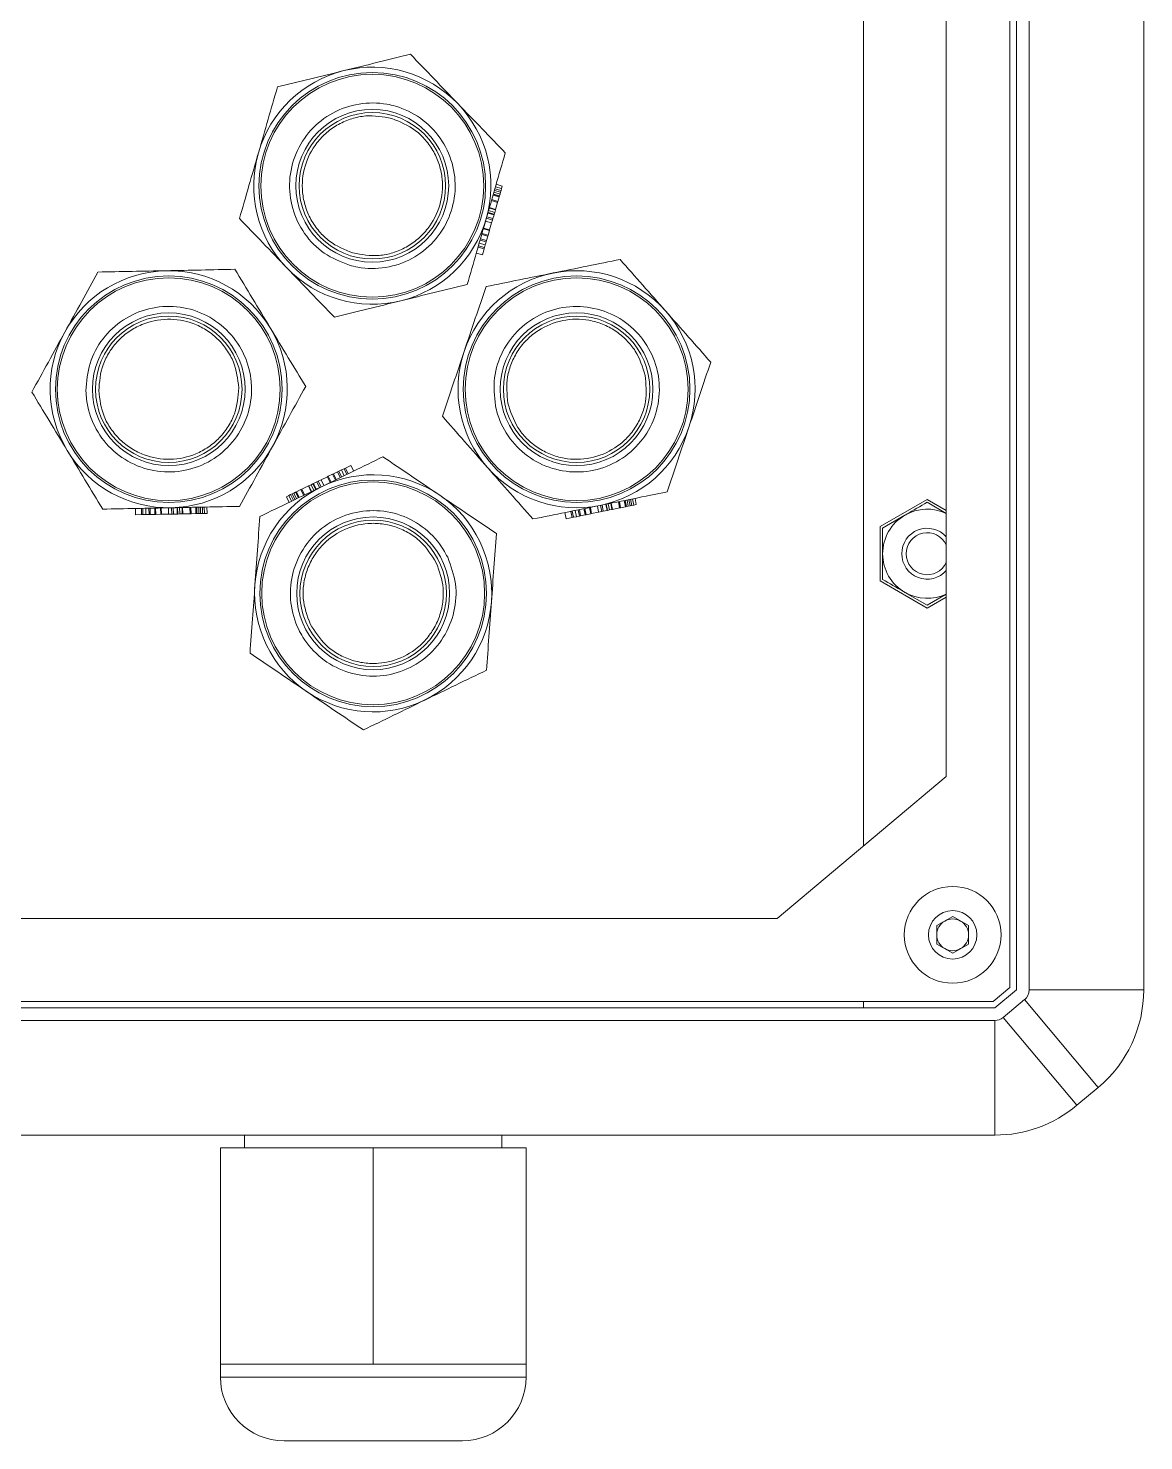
# Model space of a CAD drawing. Header units: millimetres. Extents: x -1 to 210, y -19 to 296.
# Drawn here: x 77.7 to 165.2, y -18.9 to 92 of the extents above; entities that cross this region are included whole.
import ezdxf

# ---------------------------------------------------------------- set-up
doc = ezdxf.new("R2010")
doc.units = ezdxf.units.MM

msp = doc.modelspace()

# ---------------------------------------------------------------- linework, layer by layer
at = {"color": 7, "linetype": 'Continuous', "lineweight": 15}
for p, q in [((143.24, 27.79), (143.24, 124.15)), ((149.74, 33.24), (149.74, 122.1)), ((154.74, 16.68), (154.74, 120.28)), ((155.24, 16.48), (155.24, 119.78)), ((156.24, 16.48), (156.24, 112.84)), ((165.24, 112.84), (165.24, 16.48)), ((114.16, 78.91), (114.64, 78.78)), ((114.65, 78.83), (114.17, 78.97)), ((114.66, 78.85), (114.18, 78.98)), ((114.7, 78.99), (114.22, 79.13)), ((114.74, 79.13), (114.26, 79.27)), ((114.78, 79.27), (114.3, 79.41)), ((114.82, 79.42), (114.34, 79.56)), ((114.88, 79.62), (114.4, 79.76)), ((114.64, 78.78), (114.53, 78.41)), ((114.64, 78.78), (114.65, 78.83)), ((114.65, 78.83), (114.66, 78.85)), ((114.66, 78.85), (114.7, 78.99)), ((114.7, 78.99), (114.74, 79.13)), ((114.74, 79.13), (114.78, 79.27)), ((114.78, 79.27), (114.82, 79.42)), ((114.88, 79.62), (114.82, 79.42)), ((113.8, 77.69), (114.28, 77.55)), ((113.86, 77.88), (114.34, 77.75)), ((113.87, 77.92), (114.35, 77.78)), ((114.51, 78.33), (114.03, 78.47)), ((114.05, 78.55), (114.53, 78.41)), ((114.34, 77.75), (114.28, 77.55)), ((114.34, 77.75), (114.35, 77.78)), ((114.51, 78.33), (114.35, 77.78)), ((114.51, 78.33), (114.53, 78.41)), ((114.04, 76.72), (113.56, 76.85)), ((114.11, 76.95), (113.63, 77.09)), ((114.14, 77.08), (113.66, 77.21)), ((113.75, 77.5), (114.23, 77.36)), ((113.76, 77.54), (114.24, 77.4)), ((114.04, 76.72), (113.88, 76.17)), ((114.11, 76.95), (114.04, 76.72)), ((114.14, 77.08), (114.11, 76.95)), ((114.23, 77.36), (114.14, 77.08)), ((114.23, 77.36), (114.24, 77.4)), ((114.28, 77.55), (114.24, 77.4)), ((113.64, 75.34), (113.16, 75.48)), ((113.74, 75.68), (113.26, 75.82)), ((113.28, 75.89), (113.76, 75.75)), ((113.39, 76.26), (113.87, 76.12)), ((113.4, 76.31), (113.88, 76.17)), ((113.64, 75.34), (113.74, 75.68)), ((113.74, 75.68), (113.76, 75.75)), ((113.87, 76.12), (113.76, 75.75)), ((113.87, 76.12), (113.88, 76.17)), ((113.32, 74.21), (112.84, 74.35)), ((113.45, 74.68), (112.97, 74.81)), ((113.48, 74.78), (113, 74.92)), ((113.06, 75.14), (113.54, 75)), ((113.61, 75.23), (113.13, 75.37)), ((113.32, 74.21), (113.45, 74.68)), ((113.45, 74.68), (113.48, 74.78)), ((113.48, 74.78), (113.54, 75)), ((113.54, 75), (113.61, 75.23)), ((113.61, 75.23), (113.64, 75.34)), ((100.65, 56.54), (101.16, 56.79)), ((101.21, 56.82), (101.16, 56.79)), ((101.37, 56.34), (101.16, 56.79)), ((101.21, 56.82), (101.55, 56.98)), ((101.43, 56.37), (101.21, 56.82)), ((101.62, 57.02), (101.55, 56.98)), ((101.77, 56.53), (101.55, 56.98)), ((101.94, 57.17), (101.62, 57.02)), ((101.62, 57.02), (101.84, 56.57)), ((102.04, 57.22), (101.94, 57.17)), ((101.94, 57.17), (102.16, 56.72)), ((102.25, 57.32), (102.04, 57.22)), ((102.04, 57.22), (102.25, 56.77)), ((102.46, 57.42), (102.25, 57.32)), ((102.47, 56.87), (102.25, 57.32)), ((102.56, 57.47), (102.46, 57.42)), ((102.46, 57.42), (102.68, 56.97)), ((102.99, 57.68), (102.56, 57.47)), ((102.56, 57.47), (102.78, 57.02)), ((102.99, 57.68), (103.21, 57.23)), ((98.51, 55.51), (98.38, 55.45)), ((98.65, 55.58), (98.51, 55.51)), ((98.51, 55.51), (98.73, 55.06)), ((98.65, 55.58), (98.87, 55.13)), ((98.67, 55.58), (98.65, 55.58)), ((98.72, 55.61), (98.67, 55.58)), ((98.67, 55.58), (98.88, 55.13)), ((98.72, 55.61), (99.06, 55.78)), ((98.94, 55.16), (98.72, 55.61)), ((99.14, 55.81), (99.06, 55.78)), ((99.28, 55.33), (99.06, 55.78)), ((99.14, 55.81), (99.65, 56.06)), ((99.14, 55.81), (99.36, 55.36)), ((99.68, 56.08), (99.65, 56.06)), ((99.87, 55.61), (99.65, 56.06)), ((99.68, 56.08), (99.87, 56.16)), ((99.9, 55.63), (99.68, 56.08)), ((99.87, 56.16), (100.01, 56.23)), ((100.09, 55.71), (99.87, 56.16)), ((100.05, 56.25), (100.01, 56.23)), ((100.23, 55.78), (100.01, 56.23)), ((100.05, 56.25), (100.31, 56.38)), ((100.27, 55.8), (100.05, 56.25)), ((100.31, 56.38), (100.43, 56.44)), ((100.31, 56.38), (100.53, 55.93)), ((100.43, 56.44), (100.65, 56.54)), ((100.43, 56.44), (100.65, 55.99)), ((100.65, 56.54), (100.87, 56.09)), ((89.34, 54.36), (89.35, 53.86)), ((89.38, 54.36), (89.39, 53.86)), ((89.54, 54.37), (89.55, 53.87)), ((89.74, 54.37), (89.75, 53.87)), ((89.78, 54.37), (89.79, 53.87)), ((90.36, 53.88), (90.35, 54.38)), ((90.43, 54.38), (90.44, 53.88)), ((90.81, 54.39), (90.82, 53.89)), ((90.88, 53.89), (90.87, 54.39)), ((90.9, 53.89), (90.89, 54.39)), ((91.05, 53.9), (91.04, 54.4)), ((91.19, 53.9), (91.18, 54.4)), ((91.34, 53.9), (91.33, 54.4)), ((91.49, 53.91), (91.48, 54.41)), ((91.7, 53.91), (91.69, 54.41)), ((97.93, 55.22), (98.12, 55.31)), ((97.93, 55.22), (98.15, 54.77)), ((98.26, 55.38), (98.12, 55.31)), ((98.12, 55.31), (98.33, 54.86)), ((98.38, 55.45), (98.26, 55.38)), ((98.26, 55.38), (98.48, 54.93)), ((98.38, 55.45), (98.6, 55)), ((121.73, 54.37), (121.83, 53.88)), ((121.79, 54.38), (121.89, 53.89)), ((122.44, 54), (122.34, 54.49)), ((122.68, 54.05), (122.58, 54.54)), ((122.81, 54.08), (122.71, 54.57)), ((123, 54.63), (123.1, 54.14)), ((123.04, 54.63), (123.14, 54.14)), ((123.19, 54.67), (123.29, 54.18)), ((123.39, 54.71), (123.49, 54.22)), ((123.43, 54.71), (123.53, 54.22)), ((124.09, 54.34), (123.99, 54.83)), ((124.07, 54.84), (124.17, 54.35)), ((124.54, 54.43), (124.17, 54.35)), ((124.45, 54.92), (124.54, 54.43)), ((124.6, 54.44), (124.5, 54.93)), ((124.62, 54.44), (124.52, 54.93)), ((124.54, 54.43), (124.6, 54.44)), ((124.6, 54.44), (124.62, 54.44)), ((124.62, 54.44), (124.77, 54.47)), ((124.77, 54.47), (124.67, 54.96)), ((124.77, 54.47), (124.91, 54.5)), ((124.91, 54.5), (124.81, 54.99)), ((124.91, 54.5), (125.05, 54.53)), ((125.05, 54.53), (124.95, 55.02)), ((125.05, 54.53), (125.2, 54.56)), ((125.2, 54.56), (125.1, 55.05)), ((125.4, 54.6), (125.2, 54.56)), ((125.4, 54.6), (125.31, 55.09)), ((148.24, 55.01), (144.54, 52.87)), ((149.74, 54.14), (148.24, 55.01)), ((148.24, 54.78), (149.74, 53.91)), ((86.08, 53.8), (86.07, 54.3)), ((86.08, 53.8), (86.56, 53.81)), ((86.56, 53.81), (86.55, 54.31)), ((86.56, 53.81), (86.66, 53.81)), ((86.66, 53.81), (86.65, 54.31)), ((86.66, 53.81), (86.9, 53.81)), ((86.89, 54.31), (86.9, 53.81)), ((86.9, 53.81), (87.14, 53.82)), ((87.14, 53.82), (87.13, 54.32)), ((87.14, 53.82), (87.24, 53.82)), ((87.24, 53.82), (87.23, 54.32)), ((87.24, 53.82), (87.6, 53.83)), ((87.6, 53.83), (87.59, 54.33)), ((87.6, 53.83), (87.67, 53.83)), ((87.66, 54.33), (87.67, 53.83)), ((88.06, 53.84), (87.67, 53.83)), ((88.05, 54.34), (88.06, 53.84)), ((88.06, 53.84), (88.11, 53.84)), ((88.1, 54.34), (88.11, 53.84)), ((88.68, 53.85), (88.11, 53.84)), ((88.68, 53.85), (88.67, 54.35)), ((88.92, 53.85), (88.68, 53.85)), ((88.92, 53.85), (88.91, 54.35)), ((89.05, 53.86), (88.92, 53.85)), ((89.05, 53.86), (89.04, 54.36)), ((89.35, 53.86), (89.05, 53.86)), ((89.35, 53.86), (89.39, 53.86)), ((89.55, 53.87), (89.39, 53.86)), ((89.75, 53.87), (89.55, 53.87)), ((89.75, 53.87), (89.79, 53.87)), ((90.36, 53.88), (89.79, 53.87)), ((90.36, 53.88), (90.44, 53.88)), ((90.82, 53.89), (90.44, 53.88)), ((90.82, 53.89), (90.88, 53.89)), ((90.88, 53.89), (90.9, 53.89)), ((90.9, 53.89), (91.05, 53.9)), ((91.05, 53.9), (91.19, 53.9)), ((91.19, 53.9), (91.34, 53.9)), ((91.34, 53.9), (91.49, 53.91)), ((91.7, 53.91), (91.49, 53.91)), ((119.89, 53.49), (119.79, 53.98)), ((119.89, 53.49), (120.36, 53.58)), ((120.36, 53.58), (120.26, 54.07)), ((120.36, 53.58), (120.46, 53.6)), ((120.46, 53.6), (120.37, 54.09)), ((120.46, 53.6), (120.7, 53.65)), ((120.6, 54.14), (120.7, 53.65)), ((120.7, 53.65), (120.93, 53.7)), ((120.93, 53.7), (120.83, 54.19)), ((120.93, 53.7), (121.03, 53.72)), ((121.03, 53.72), (120.94, 54.21)), ((121.03, 53.72), (121.38, 53.79)), ((121.38, 53.79), (121.28, 54.28)), ((121.36, 54.29), (121.46, 53.8)), ((121.38, 53.79), (121.46, 53.8)), ((121.83, 53.88), (121.46, 53.8)), ((121.83, 53.88), (121.89, 53.89)), ((122.44, 54), (121.89, 53.89)), ((122.68, 54.05), (122.44, 54)), ((122.81, 54.08), (122.68, 54.05)), ((123.1, 54.14), (122.81, 54.08)), ((123.1, 54.14), (123.14, 54.14)), ((123.29, 54.18), (123.14, 54.14)), ((123.49, 54.22), (123.29, 54.18)), ((123.49, 54.22), (123.53, 54.22)), ((124.09, 54.34), (123.53, 54.22)), ((124.09, 54.34), (124.17, 54.35)), ((144.74, 52.76), (146.49, 53.77)), ((144.54, 52.87), (144.54, 48.6)), ((144.54, 48.6), (148.24, 46.46)), ((148.24, 46.69), (146.49, 47.7)), ((149.74, 47.56), (148.24, 46.69)), ((148.24, 46.46), (149.74, 47.33)), ((136.45, 22.09), (149.74, 33.24)), ((148.99, 21.53), (150.24, 22.25)), ((150.24, 22.25), (151.49, 21.53)), ((73.03, 22.09), (136.45, 22.09)), ((148.99, 20.08), (148.99, 21.53)), ((151.49, 21.53), (151.49, 20.08)), ((150.24, 19.36), (148.99, 20.08)), ((151.49, 20.08), (150.24, 19.36)), ((153.42, 15.58), (154.74, 16.68)), ((56.06, 15.58), (153.42, 15.58)), ((143.24, 15.08), (143.24, 15.58)), ((153.56, 15.08), (155.24, 16.48)), ((154.21, 14.31), (155.88, 15.72)), ((161.67, 8.82), (155.88, 15.72)), ((165.24, 16.48), (156.24, 16.48)), ((55.92, 15.08), (153.56, 15.08)), ((55.92, 14.08), (153.56, 14.08)), ((153.56, 5.08), (153.56, 14.08)), ((159.99, 7.42), (154.21, 14.31)), ((161.67, 8.82), (159.99, 7.42)), ((153.56, 5.08), (55.92, 5.08)), ((94.64, 5.08), (94.64, 4.08)), ((114.84, 4.08), (114.84, 5.08)), ((92.74, -12.92), (92.74, 4.08)), ((104.74, 4.08), (92.74, 4.08)), ((104.74, -12.92), (104.74, 4.08)), ((116.74, 4.08), (104.74, 4.08)), ((116.74, -12.92), (116.74, 4.08)), ((92.74, -12.92), (92.74, -13.92)), ((98.74, -12.92), (92.74, -12.92)), ((104.74, -12.92), (98.74, -12.92)), ((110.74, -12.92), (104.74, -12.92)), ((116.74, -12.92), (110.74, -12.92)), ((116.74, -13.92), (116.74, -12.92)), ((92.74, -13.92), (110.74, -13.92)), ((110.74, -13.92), (116.74, -13.92)), ((108.24, -18.92), (97.74, -18.92)), ((111.74, -18.92), (108.24, -18.92))]:
    msp.add_line(p, q, dxfattribs=at)
for centre, radius in [((104.67, 79.64), 8.9), ((104.67, 79.64), 8.75), ((104.67, 79.64), 6), ((104.67, 79.64), 5.75), ((88.69, 63.66), 8.9), ((88.69, 63.66), 8.75), ((120.71, 63.66), 8.9), ((120.71, 63.66), 8.75), ((88.69, 63.66), 6), ((88.69, 63.66), 5.75), ((120.71, 63.66), 6), ((120.71, 63.66), 5.75), ((104.74, 47.63), 8.9), ((104.74, 47.63), 8.75), ((104.74, 47.63), 6), ((104.74, 47.63), 5.75), ((150.24, 20.81), 3.8), ((150.24, 20.81), 1.9)]:
    msp.add_circle(centre, radius, dxfattribs=at)
for centre, radius, start, end in [((104.67, 79.64), 9.31, 43.857, 103.857), ((104.67, 79.64), 9.31, 103.857, 163.857), ((104.67, 79.64), 9.31, 343.857, 43.857), ((104.67, 79.64), 9.31, 163.857, 223.857), ((104.67, 79.64), 9.31, 283.857, 343.857), ((88.69, 63.66), 9.31, 91.1546, 151.1546), ((88.69, 63.66), 9.31, 31.1546, 91.1546), ((104.67, 79.64), 9.31, 223.857, 283.857), ((120.71, 63.66), 9.31, 101.4067, 161.4067), ((120.71, 63.66), 9.31, 41.4067, 101.4067), ((120.71, 63.66), 9.31, 341.4067, 41.4067), ((88.69, 63.66), 9.31, 151.1546, 211.1546), ((88.69, 63.66), 9.31, 331.1546, 31.1546), ((120.71, 63.66), 9.31, 161.4067, 221.4067), ((120.71, 63.66), 9.31, 281.4067, 341.4067), ((88.69, 63.66), 9.31, 211.1546, 271.1546), ((88.69, 63.66), 9.31, 271.1546, 331.1546), ((104.74, 47.63), 9.31, 55.8742, 115.8742), ((120.71, 63.66), 9.31, 221.4067, 281.4067), ((104.74, 47.63), 9.31, 115.8742, 175.8742), ((104.74, 47.63), 9.31, 355.8742, 55.8742), ((148.24, 50.74), 3.5, 120, 180), ((148.24, 50.74), 3.5, 64.6231, 120), ((148.24, 50.74), 2, 41.4096, 318.5904), ((148.24, 50.74), 1.65, 24.62, 335.38), ((148.24, 50.74), 3.5, 180, 240), ((104.74, 47.63), 9.31, 175.8742, 235.8742), ((148.24, 50.74), 3.5, 240, 295.3769), ((104.74, 47.63), 9.31, 295.8742, 355.8742), ((104.74, 47.63), 9.31, 235.8742, 295.8742), ((150.24, 20.81), 1.25, 120, 180), ((150.24, 20.81), 1.25, 60, 120), ((150.24, 20.81), 1.25, 0, 60), ((150.24, 20.81), 1.25, 180, 240), ((150.24, 20.81), 1.25, 300, 0), ((150.24, 20.81), 1.25, 240, 300), ((155.24, 16.48), 1, 310, 0), ((155.24, 16.48), 10, 310, 0), ((153.56, 15.08), 1, 270, 310), ((153.56, 15.08), 10, 270, 310), ((97.74, -13.92), 5, 180, 270), ((111.74, -13.92), 5, 270, 0)]:
    msp.add_arc(centre, radius, start, end, dxfattribs=at)
for points, knots in [([(107.66, 89.97), (106.82, 89.76), (105.11, 89.34), (103.34, 88.9), (102.45, 88.68)], [0, 0, 0, 0, 0.495458, 1, 1, 1, 1]), ([(111.39, 86.09), (110.76, 86.74), (109.5, 88.06), (108.28, 89.33), (107.66, 89.97)], [0, 0, 0, 0, 0.4945105, 1, 1, 1, 1]), ([(102.45, 88.68), (101.57, 88.47), (99.8, 88.03), (98.09, 87.61), (97.23, 87.4)], [0, 0, 0, 0, 0.494511, 1, 1, 1, 1]), ([(97.23, 87.4), (96.98, 86.56), (96.49, 84.86), (95.99, 83.11), (95.73, 82.23)], [0, 0, 0, 0, 0.495458, 1, 1, 1, 1]), ([(102.87, 73.4), (102.19, 73.67), (100.82, 74.22), (99.26, 75.83), (98.3, 77.83), (98.06, 80.04), (98.57, 82.21), (99.76, 84.09), (101.51, 85.46), (103.61, 86.18), (105.33, 86.17), (106.97, 85.79), (108.52, 85.04), (110.09, 83.46), (111.05, 81.45), (111.29, 79.24), (110.78, 77.08), (109.59, 75.2), (107.84, 73.82), (105.74, 73.11), (104.01, 73.11), (103.09, 73.34), (102.87, 73.4)], [0, 0, 0, 0, 0.053686, 0.107372, 0.161059, 0.214745, 0.268431, 0.322117, 0.375804, 0.42949, 0.483176, 0.5, 0.553686, 0.607372, 0.661059, 0.714745, 0.768431, 0.822117, 0.875804, 0.92949, 0.983176, 1, 1, 1, 1]), ([(115.11, 82.22), (114.51, 82.85), (113.29, 84.12), (112.02, 85.43), (111.39, 86.09)], [0, 0, 0, 0, 0.495457, 1, 1, 1, 1]), ([(103.15, 74.36), (102.5, 74.62), (101.51, 75.03), (100.47, 76.04), (99.82, 76.97), (99.38, 78.01), (99.1, 79.43), (99.26, 81.21), (100.08, 82.8), (101.07, 83.85), (102, 84.5), (103.04, 84.93), (104.47, 85.24), (105.52, 85.05), (106.2, 84.93)], [0, 0, 0, 0, 0.1197284, 0.1841803, 0.2499999, 0.3158197, 0.3802715, 0.4999999, 0.6197283, 0.6841804, 0.7499999, 0.8158197, 0.8802715, 1, 1, 1, 1]), ([(106.2, 84.93), (106.85, 84.66), (107.84, 84.26), (108.88, 83.24), (109.53, 82.32), (109.97, 81.27), (110.25, 79.86), (110.09, 78.08), (109.27, 76.48), (108.28, 75.44), (107.35, 74.79), (106.31, 74.35), (104.88, 74.05), (103.83, 74.24), (103.15, 74.36)], [0, 0, 0, 0, 0.119728, 0.18418, 0.25, 0.31582, 0.380272, 0.5, 0.619728, 0.68418, 0.75, 0.81582, 0.880272, 1, 1, 1, 1]), ([(95.73, 82.23), (95.48, 81.37), (94.98, 79.62), (94.49, 77.92), (94.24, 77.07)], [0, 0, 0, 0, 0.494511, 1, 1, 1, 1]), ([(113.62, 77.06), (113.87, 77.92), (114.37, 79.67), (114.86, 81.36), (115.11, 82.22)], [0, 0, 0, 0, 0.49451, 1, 1, 1, 1]), ([(94.24, 77.07), (94.84, 76.44), (96.06, 75.17), (97.33, 73.86), (97.96, 73.19)], [0, 0, 0, 0, 0.495458, 1, 1, 1, 1]), ([(112.12, 71.89), (112.37, 72.73), (112.86, 74.42), (113.36, 76.17), (113.62, 77.06)], [0, 0, 0, 0, 0.495458, 1, 1, 1, 1]), ([(124.13, 73.85), (123.28, 73.68), (121.55, 73.33), (119.77, 72.97), (118.87, 72.79)], [0, 0, 0, 0, 0.495458, 1, 1, 1, 1]), ([(127.69, 69.82), (127.09, 70.49), (125.89, 71.86), (124.72, 73.18), (124.13, 73.85)], [0, 0, 0, 0, 0.49451, 1, 1, 1, 1]), ([(83.13, 72.86), (82.71, 72.1), (81.86, 70.55), (80.98, 68.96), (80.53, 68.15)], [0, 0, 0, 0, 0.495458, 1, 1, 1, 1]), ([(88.5, 72.97), (87.6, 72.95), (85.78, 72.91), (84.02, 72.88), (83.13, 72.86)], [0, 0, 0, 0, 0.4945107, 1, 1, 1, 1]), ([(93.88, 73.08), (93, 73.06), (91.24, 73.02), (89.42, 72.99), (88.5, 72.97)], [0, 0, 0, 0, 0.495458, 1, 1, 1, 1]), ([(96.66, 68.48), (96.19, 69.25), (95.25, 70.81), (94.34, 72.31), (93.88, 73.08)], [0, 0, 0, 0, 0.494511, 1, 1, 1, 1]), ([(97.96, 73.19), (98.59, 72.54), (99.85, 71.23), (101.07, 69.96), (101.69, 69.32)], [0, 0, 0, 0, 0.4945107, 1, 1, 1, 1]), ([(118.87, 72.79), (117.98, 72.61), (116.2, 72.25), (114.47, 71.9), (113.6, 71.72)], [0, 0, 0, 0, 0.494511, 1, 1, 1, 1]), ([(106.9, 70.6), (107.78, 70.82), (109.55, 71.26), (111.26, 71.68), (112.12, 71.89)], [0, 0, 0, 0, 0.494511, 1, 1, 1, 1]), ([(113.6, 71.72), (113.32, 70.9), (112.76, 69.23), (112.18, 67.5), (111.88, 66.63)], [0, 0, 0, 0, 0.495458, 1, 1, 1, 1]), ([(82.19, 63.53), (82.25, 64.26), (82.36, 65.73), (83.44, 67.69), (85.06, 69.21), (87.11, 70.09), (89.32, 70.26), (91.47, 69.67), (93.3, 68.41), (94.62, 66.62), (95.11, 64.97), (95.24, 63.29), (94.98, 61.59), (93.94, 59.63), (92.31, 58.12), (90.27, 57.23), (88.06, 57.07), (85.91, 57.65), (84.07, 58.91), (82.77, 60.7), (82.25, 62.35), (82.2, 63.3), (82.19, 63.53)], [0, 0, 0, 0, 0.053686, 0.107372, 0.161059, 0.214745, 0.268431, 0.322117, 0.375804, 0.42949, 0.483176, 0.5, 0.553686, 0.607372, 0.661059, 0.714745, 0.768431, 0.822117, 0.875804, 0.92949, 0.983176, 1, 1, 1, 1]), ([(101.69, 69.32), (102.53, 69.53), (104.24, 69.95), (106.01, 70.38), (106.9, 70.6)], [0, 0, 0, 0, 0.495458, 1, 1, 1, 1]), ([(114.34, 62.38), (114.26, 63.11), (114.11, 64.57), (114.83, 66.7), (116.15, 68.47), (118, 69.71), (120.16, 70.26), (122.37, 70.07), (124.4, 69.16), (126.01, 67.63), (126.8, 66.1), (127.22, 64.47), (127.27, 62.75), (126.6, 60.63), (125.26, 58.85), (123.41, 57.61), (121.26, 57.06), (119.04, 57.25), (117.01, 58.16), (115.41, 59.7), (114.61, 61.22), (114.39, 62.15), (114.34, 62.38)], [0, 0, 0, 0, 0.053686, 0.107372, 0.161059, 0.214745, 0.268431, 0.322117, 0.375804, 0.42949, 0.483176, 0.5, 0.553686, 0.607372, 0.661059, 0.714745, 0.768431, 0.822117, 0.875804, 0.92949, 0.983176, 1, 1, 1, 1]), ([(83.19, 63.55), (83.25, 64.24), (83.34, 65.31), (84, 66.6), (84.69, 67.5), (85.56, 68.23), (86.83, 68.92), (88.58, 69.29), (90.34, 68.99), (91.63, 68.35), (92.53, 67.66), (93.26, 66.79), (93.97, 65.52), (94.1, 64.46), (94.19, 63.77)], [0, 0, 0, 0, 0.119728, 0.18418, 0.25, 0.315819, 0.380271, 0.5, 0.619728, 0.68418, 0.75, 0.815819, 0.880271, 1, 1, 1, 1]), ([(115.32, 62.57), (115.25, 63.27), (115.15, 64.33), (115.57, 65.72), (116.09, 66.73), (116.81, 67.6), (117.94, 68.5), (119.59, 69.18), (121.38, 69.2), (122.77, 68.8), (123.77, 68.28), (124.64, 67.55), (125.57, 66.43), (125.89, 65.41), (126.1, 64.75)], [0, 0, 0, 0, 0.119728, 0.18418, 0.25, 0.31582, 0.380271, 0.5, 0.619728, 0.68418, 0.75, 0.815819, 0.880272, 1, 1, 1, 1]), ([(131.24, 65.79), (130.67, 66.44), (129.5, 67.76), (128.3, 69.13), (127.69, 69.82)], [0, 0, 0, 0, 0.495458, 1, 1, 1, 1]), ([(80.53, 68.15), (80.1, 67.36), (79.22, 65.77), (78.37, 64.22), (77.94, 63.44)], [0, 0, 0, 0, 0.494511, 1, 1, 1, 1]), ([(99.44, 63.88), (98.99, 64.62), (98.07, 66.13), (97.13, 67.69), (96.66, 68.48)], [0, 0, 0, 0, 0.495459, 1, 1, 1, 1]), ([(111.88, 66.63), (111.6, 65.78), (111.02, 64.05), (110.45, 62.38), (110.17, 61.54)], [0, 0, 0, 0, 0.494511, 1, 1, 1, 1]), ([(129.53, 60.69), (129.82, 61.55), (130.4, 63.27), (130.96, 64.94), (131.24, 65.79)], [0, 0, 0, 0, 0.494511, 1, 1, 1, 1]), ([(126.1, 64.75), (126.16, 64.06), (126.26, 62.99), (125.84, 61.6), (125.32, 60.6), (124.6, 59.72), (123.48, 58.82), (121.82, 58.14), (120.03, 58.12), (118.65, 58.52), (117.64, 59.05), (116.77, 59.77), (115.85, 60.89), (115.52, 61.91), (115.32, 62.57)], [0, 0, 0, 0, 0.119728, 0.18418, 0.25, 0.31582, 0.380271, 0.5, 0.619728, 0.68418, 0.75, 0.815819, 0.880272, 1, 1, 1, 1]), ([(77.94, 63.44), (78.39, 62.7), (79.3, 61.19), (80.25, 59.63), (80.72, 58.84)], [0, 0, 0, 0, 0.495459, 1, 1, 1, 1]), ([(94.19, 63.77), (94.13, 63.08), (94.04, 62.01), (93.38, 60.72), (92.69, 59.82), (91.82, 59.09), (90.55, 58.4), (88.8, 58.03), (87.04, 58.33), (85.75, 58.97), (84.85, 59.67), (84.12, 60.53), (83.41, 61.8), (83.28, 62.86), (83.19, 63.55)], [0, 0, 0, 0, 0.119728, 0.18418, 0.25, 0.315819, 0.380271, 0.5, 0.619728, 0.68418, 0.75, 0.815819, 0.880272, 1, 1, 1, 1]), ([(96.84, 59.17), (97.28, 59.96), (98.16, 61.55), (99.01, 63.1), (99.44, 63.88)], [0, 0, 0, 0, 0.494511, 1, 1, 1, 1]), ([(110.17, 61.54), (110.75, 60.88), (111.91, 59.56), (113.12, 58.19), (113.72, 57.5)], [0, 0, 0, 0, 0.495458, 1, 1, 1, 1]), ([(127.82, 55.6), (128.1, 56.43), (128.66, 58.1), (129.24, 59.82), (129.53, 60.69)], [0, 0, 0, 0, 0.495458, 1, 1, 1, 1]), ([(80.72, 58.84), (81.19, 58.07), (82.13, 56.52), (83.04, 55.01), (83.5, 54.24)], [0, 0, 0, 0, 0.494511, 1, 1, 1, 1]), ([(94.25, 54.46), (94.67, 55.23), (95.52, 56.77), (96.4, 58.36), (96.84, 59.17)], [0, 0, 0, 0, 0.495458, 1, 1, 1, 1]), ([(105.51, 58.35), (104.73, 57.97), (103.14, 57.2), (101.51, 56.4), (100.68, 56)], [0, 0, 0, 0, 0.495459, 1, 1, 1, 1]), ([(109.96, 55.33), (109.22, 55.84), (107.71, 56.86), (106.25, 57.85), (105.51, 58.35)], [0, 0, 0, 0, 0.4945107, 1, 1, 1, 1]), ([(113.72, 57.5), (114.32, 56.83), (115.52, 55.46), (116.69, 54.14), (117.28, 53.47)], [0, 0, 0, 0, 0.49451, 1, 1, 1, 1]), ([(100.68, 56), (99.87, 55.61), (98.23, 54.81), (96.64, 54.05), (95.84, 53.66)], [0, 0, 0, 0, 0.494511, 1, 1, 1, 1]), ([(122.55, 54.54), (123.43, 54.71), (125.22, 55.07), (126.94, 55.42), (127.82, 55.6)], [0, 0, 0, 0, 0.494511, 1, 1, 1, 1]), ([(88.88, 54.35), (89.78, 54.37), (91.6, 54.41), (93.36, 54.44), (94.25, 54.46)], [0, 0, 0, 0, 0.494511, 1, 1, 1, 1]), ([(114.41, 52.32), (113.69, 52.81), (112.23, 53.8), (110.72, 54.82), (109.96, 55.33)], [0, 0, 0, 0, 0.495458, 1, 1, 1, 1]), ([(117.28, 53.47), (118.14, 53.64), (119.86, 53.99), (121.65, 54.35), (122.55, 54.54)], [0, 0, 0, 0, 0.495458, 1, 1, 1, 1]), ([(146.49, 53.77), (146.53, 53.79), (147.12, 54.13), (147.7, 54.47), (148.24, 54.78)], [0, 0, 0, 0, 0.070174, 1, 1, 1, 1]), ([(83.5, 54.24), (84.38, 54.26), (86.14, 54.3), (87.96, 54.33), (88.88, 54.35)], [0, 0, 0, 0, 0.495458, 1, 1, 1, 1]), ([(95.84, 53.66), (95.78, 52.79), (95.65, 51.03), (95.52, 49.21), (95.46, 48.3)], [0, 0, 0, 0, 0.495457, 1, 1, 1, 1]), ([(110.59, 50.46), (110.84, 49.77), (111.35, 48.4), (111.19, 46.16), (110.35, 44.11), (108.87, 42.45), (106.92, 41.37), (104.73, 41), (102.54, 41.38), (100.59, 42.46), (99.45, 43.75), (98.64, 45.22), (98.16, 46.87), (98.28, 49.09), (99.13, 51.15), (100.61, 52.81), (102.56, 53.88), (104.75, 54.25), (106.95, 53.87), (108.88, 52.79), (110.04, 51.51), (110.48, 50.66), (110.59, 50.46)], [0, 0, 0, 0, 0.053686, 0.107373, 0.161059, 0.214745, 0.268431, 0.322117, 0.375804, 0.42949, 0.483176, 0.5, 0.553686, 0.607373, 0.661059, 0.714745, 0.768431, 0.822117, 0.875804, 0.92949, 0.983176, 1, 1, 1, 1]), ([(99.79, 45.23), (99.56, 45.88), (99.19, 46.89), (99.25, 48.34), (99.51, 49.44), (99.99, 50.47), (100.85, 51.62), (102.28, 52.69), (104.01, 53.16), (105.45, 53.12), (106.56, 52.86), (107.58, 52.38), (108.76, 51.52), (109.32, 50.62), (109.69, 50.03)], [0, 0, 0, 0, 0.119728, 0.18418, 0.25, 0.315819, 0.380271, 0.5, 0.619728, 0.68418, 0.75, 0.815819, 0.880271, 1, 1, 1, 1]), ([(114.03, 46.96), (114.09, 47.85), (114.22, 49.67), (114.35, 51.43), (114.41, 52.32)], [0, 0, 0, 0, 0.4945101, 1, 1, 1, 1]), ([(144.74, 50.74), (144.74, 50.92), (144.74, 51.6), (144.74, 52.27), (144.74, 52.76)], [0, 0, 0, 0, 0.268633, 1, 1, 1, 1]), ([(109.69, 50.03), (109.93, 49.37), (110.29, 48.36), (110.23, 46.91), (109.98, 45.81), (109.49, 44.78), (108.63, 43.63), (107.2, 42.56), (105.47, 42.09), (104.03, 42.13), (102.93, 42.39), (101.9, 42.87), (100.73, 43.73), (100.16, 44.64), (99.79, 45.23)], [0, 0, 0, 0, 0.119728, 0.18418, 0.25, 0.315819, 0.380271, 0.5, 0.619728, 0.68418, 0.75, 0.815819, 0.880271, 1, 1, 1, 1]), ([(144.74, 48.72), (144.74, 48.88), (144.74, 49.54), (144.74, 50.23), (144.74, 50.74)], [0, 0, 0, 0, 0.257552, 1, 1, 1, 1]), ([(95.46, 48.3), (95.39, 47.4), (95.26, 45.58), (95.13, 43.82), (95.07, 42.93)], [0, 0, 0, 0, 0.49451, 1, 1, 1, 1]), ([(146.49, 47.7), (146.45, 47.73), (145.86, 48.07), (145.28, 48.4), (144.74, 48.72)], [0, 0, 0, 0, 0.070176, 1, 1, 1, 1]), ([(113.64, 41.59), (113.7, 42.47), (113.83, 44.22), (113.96, 46.04), (114.03, 46.96)], [0, 0, 0, 0, 0.495457, 1, 1, 1, 1]), ([(95.07, 42.93), (95.79, 42.44), (97.25, 41.46), (98.76, 40.43), (99.52, 39.92)], [0, 0, 0, 0, 0.495458, 1, 1, 1, 1]), ([(108.8, 39.25), (109.61, 39.64), (111.25, 40.44), (112.84, 41.21), (113.64, 41.59)], [0, 0, 0, 0, 0.494511, 1, 1, 1, 1]), ([(99.52, 39.92), (100.26, 39.41), (101.77, 38.39), (103.23, 37.4), (103.97, 36.9)], [0, 0, 0, 0, 0.4945103, 1, 1, 1, 1]), ([(103.97, 36.9), (104.75, 37.28), (106.34, 38.05), (107.98, 38.85), (108.8, 39.25)], [0, 0, 0, 0, 0.495458, 1, 1, 1, 1])]:
    msp.add_open_spline(points, degree=3, knots=knots, dxfattribs=at)

doc.saveas('drawing.dxf')
